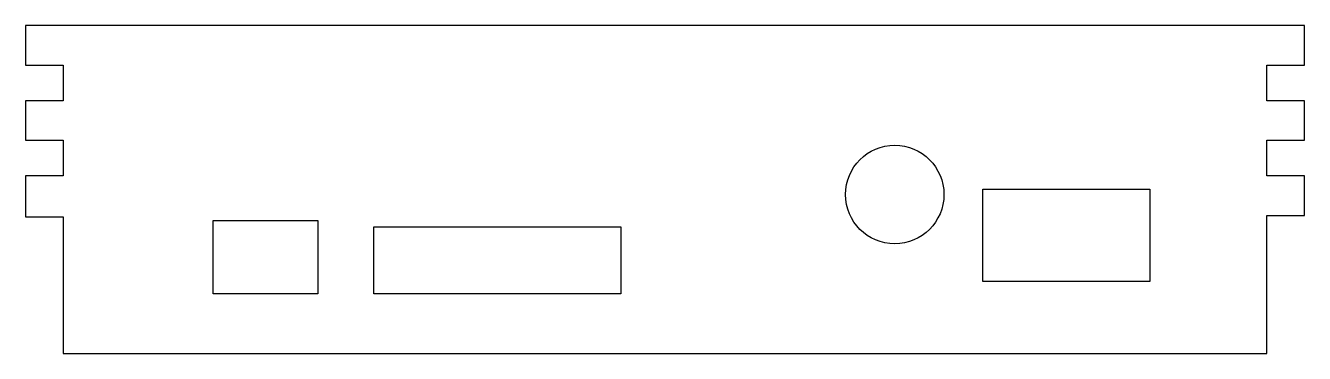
# Model space of a CAD drawing. Header units: millimetres. Extents: x -51 to 51, y -13 to 13.
import ezdxf

# ---------------------------------------------------------------- set-up
doc = ezdxf.new("R2010")
doc.units = ezdxf.units.MM
doc.layers.add('CUTOUTS', color=1, linetype='CONTINUOUS')
doc.layers.add('PERIMETER', color=5, linetype='CONTINUOUS')

msp = doc.modelspace()

# ---------------------------------------------------------------- linework, layer by layer
at = {"layer": 'CUTOUTS'}
for p, q in [((25.38, -7.33), (25.38, 0.02)), ((25.38, 0.02), (38.73, 0.02)), ((38.73, 0.02), (38.73, -7.33)), ((-36.09, -2.48), (-27.74, -2.48)), ((-36.09, -8.33), (-36.09, -2.48)), ((-27.74, -2.48), (-27.74, -8.33)), ((-23.27, -2.98), (-3.52, -2.98)), ((-23.27, -8.33), (-23.27, -2.98)), ((-3.52, -2.98), (-3.52, -8.33)), ((38.73, -7.33), (25.38, -7.33)), ((-27.74, -8.33), (-36.09, -8.33)), ((-3.52, -8.33), (-23.27, -8.33))]:
    msp.add_line(p, q, dxfattribs=at)
msp.add_circle((18.35, -0.4), 3.93, dxfattribs=at)
at = {"layer": 'PERIMETER'}
for p, q in [((51.08, 13.08), (-51.08, 13.08)), ((-51.08, 13.08), (-51.08, 9.93)), ((51.08, 9.93), (51.08, 13.08)), ((-51.08, 9.93), (-48.08, 9.93)), ((-48.08, 9.93), (-48.08, 7.08)), ((48.08, 7.08), (48.08, 9.93)), ((48.08, 9.93), (51.08, 9.93)), ((-48.08, 7.08), (-51.08, 7.08)), ((-51.08, 7.08), (-51.08, 3.93)), ((51.08, 7.08), (48.08, 7.08)), ((51.08, 3.93), (51.08, 7.08)), ((-51.08, 3.93), (-48.08, 3.93)), ((-48.08, 3.93), (-48.08, 1.08)), ((48.08, 1.08), (48.08, 3.93)), ((48.08, 3.93), (51.08, 3.93)), ((-48.08, 1.08), (-51.08, 1.08)), ((-51.08, 1.08), (-51.08, -2.17)), ((51.08, 1.08), (48.08, 1.08)), ((51.08, -2.08), (51.08, 1.08)), ((-51.08, -2.17), (-48.08, -2.17)), ((-48.08, -2.17), (-48.08, -13.08)), ((48.08, -7.17), (48.08, -2.08)), ((48.08, -2.08), (51.08, -2.08)), ((48.07, -7.17), (48.08, -7.17)), ((48.07, -8.73), (48.07, -7.17)), ((48.08, -8.73), (48.07, -8.73)), ((48.08, -13.08), (48.08, -8.73)), ((-48.08, -13.08), (48.08, -13.08))]:
    msp.add_line(p, q, dxfattribs=at)

doc.saveas('drawing.dxf')
